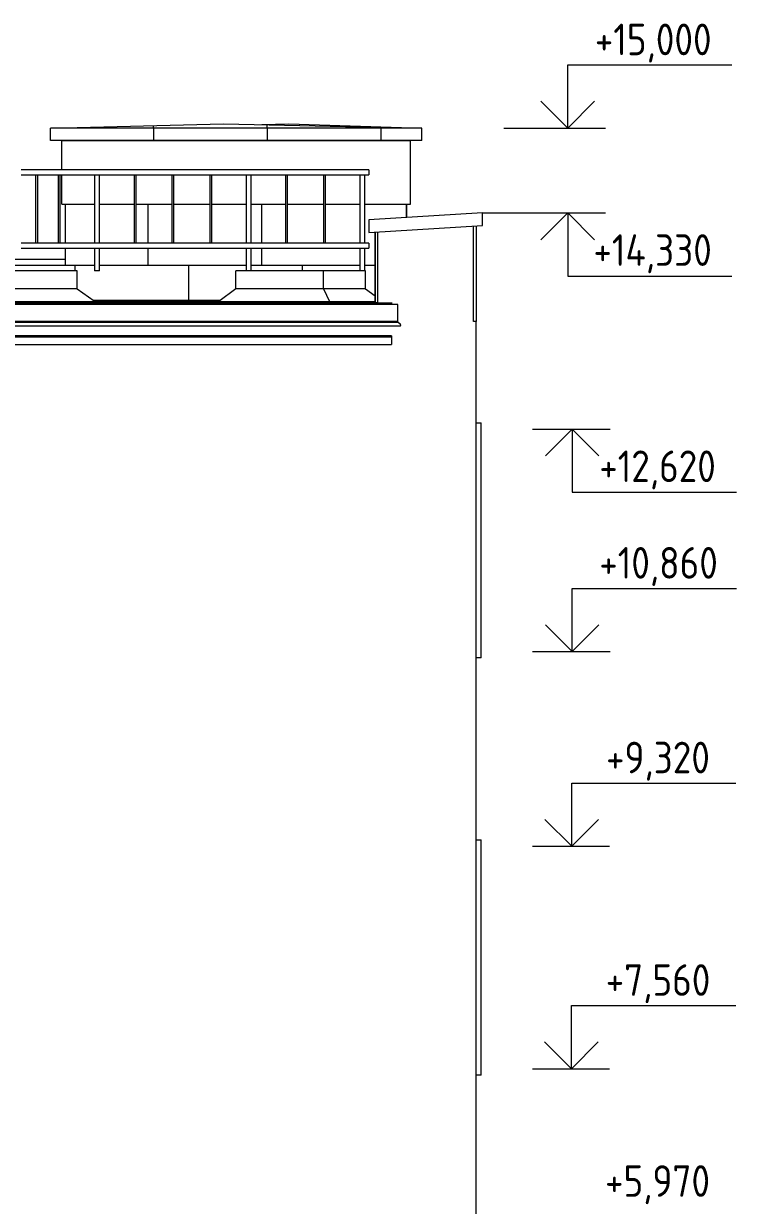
# Model space of a CAD drawing. Header units: millimetres. Extents: x -515342 to 330399, y -224905 to 507333.
# Drawn here: x 321847 to 327488, y 8547 to 17895 of the extents above; entities that cross this region are included whole.
import ezdxf

# ---------------------------------------------------------------- set-up
doc = ezdxf.new("R2010")
doc.units = ezdxf.units.MM
doc.layers.get('0').update_dxf_attribs({"lineweight": 0})
for name, color, linetype, lineweight in [('Аннотация', 7, 'Continuous', 0), ('Витраж', 7, 'Continuous', 0), ('Крыша', 7, 'Continuous', 0), ('Крыша штриховка', 7, 'Continuous', 0), ('Линии', 7, 'Continuous', 0), ('Обобщенные модели', 7, 'Continuous', 0), ('Ограждение', 7, 'Continuous', 0), ('Отметки', 7, 'Continuous', 0), ('Стены', 7, 'Continuous', 0), ('Стены внутренние', 7, 'Continuous', 0), ('Стены наружные', 7, 'Continuous', 0), ('Стены штриховка поверхности', 7, 'Continuous', 0)]:
    doc.layers.add(name, color=color, linetype=linetype, lineweight=lineweight)
doc.styles.add('GOST Common_1', font='', dxfattribs={"width": 0.9, "height": 250})
doc.styles.get('GOST Common_1').set_extended_font_data('GOST Common')
pattern_1 = [(0, (320173.4, 16101.3), (0, 1070.73), []), (90, (320173.4, 16101.3), (-900, 6e-14), [])]

# ---------------------------------------------------------------- blocks, each defined once
blk = doc.blocks.new('Прямоугольный импост - АР_Откос_Металлический_50х330 Коричневый Левый-9899773-О_АР_Эскиз_Фасад 1-12 копия 1')
at = {"layer": 'Витраж'}
for p, q in [((102105, 9370), (102145, 9370)), ((102145, 7510), (102145, 9370)), ((102145, 7510), (102105, 7510))]:
    blk.add_line(p, q, dxfattribs=at)
blk = doc.blocks.new('Прямоугольный импост - АР_Откос_Металлический_50х330 Белый Левый-9898760-О_АР_Эскиз_Фасад 1-12 копия 1')
at = {"layer": 'Витраж'}
for p, q in [((102105, 2620), (102145, 2620)), ((102145, 760), (102145, 2620)), ((102145, 760), (102105, 760))]:
    blk.add_line(p, q, dxfattribs=at)
blk = doc.blocks.new('ASVP_ОМ_Водосточный желоб - Желоб 125-9912292-О_АР_Эскиз_Фасад 1-12 копия 1')
at = {"layer": 'Обобщенные модели'}
for p, q in [((84744.1, 13287.5), (101435, 13287.5)), ((101435, 13350), (84836.6, 13350)), ((101435, 13350), (101435, 13287.5))]:
    blk.add_line(p, q, dxfattribs=at)
blk = doc.blocks.new('FP_311-О_АР_Эскиз_Фасад 1-12 копия 1')
at = {"layer": 'Обобщенные модели'}
for p, q in [((101435, 13358.6), (84744.1, 13358.6)), ((98529, 13353.1), (98529, 13359)), ((98629, 13353.1), (98629, 13359)), ((98729, 13353.1), (98729, 13359)), ((98829, 13353.1), (98829, 13359)), ((98929, 13353.1), (98929, 13359)), ((99029, 13353.1), (99029, 13359)), ((99129, 13353.1), (99129, 13359)), ((99229, 13353.1), (99229, 13359)), ((99329, 13353.1), (99329, 13359)), ((99429, 13353.1), (99429, 13359)), ((99529, 13353.1), (99529, 13359)), ((99629, 13353.1), (99629, 13359)), ((99729, 13353.1), (99729, 13359)), ((99829, 13353.1), (99829, 13359)), ((99929, 13353.1), (99929, 13359)), ((100029, 13353.1), (100029, 13359)), ((100129, 13353.1), (100129, 13359)), ((100229, 13353.1), (100229, 13359)), ((100329, 13353.1), (100329, 13359)), ((100429, 13353.1), (100429, 13359)), ((100529, 13353.1), (100529, 13359)), ((100629, 13353.1), (100629, 13359)), ((100729, 13353.1), (100729, 13359)), ((100829, 13353.1), (100829, 13359)), ((100929, 13353.1), (100929, 13359)), ((101029, 13353.1), (101029, 13359)), ((101129, 13353.1), (101129, 13359)), ((101229, 13353.1), (101229, 13359)), ((101329, 13353.1), (101329, 13359)), ((101429, 13353.1), (101429, 13359))]:
    blk.add_line(p, q, dxfattribs=at)
blk = doc.blocks.new('Влж_Решетка для желоба - Решетка 125-9886788-О_АР_Эскиз_Фасад 1-12 копия 1')
at = {"layer": 'Обобщенные модели'}
h = blk.add_hatch(dxfattribs=at)
h.set_pattern_fill('FP_14', color=256, style=0, pattern_type=2)
h.set_pattern_definition([(0, (-71.02, 0), (0, 100), []), (90, (-71.02, 0), (-100, 6e-15), [])])
h.paths.add_polyline_path([(101435, 13350), (101435, 13352), (84744.1, 13352), (84744.1, 13350), (101400.4, 13350)])
for p, q in [((84744.1, 13352), (101435, 13352)), ((84836.6, 13350), (101435, 13350)), ((101435, 13357.8), (101435, 13352)), ((101435, 13352), (101435, 13350))]:
    blk.add_line(p, q, dxfattribs=at)
blk.add_blockref('FP_311-О_АР_Эскиз_Фасад 1-12 копия 1', (0, 0), dxfattribs=at)
blk = doc.blocks.new('СД_Люблино_Фасады_rvt-1-О_АР_Эскиз_Фасад 1-12 копия 1')
at = {"layer": 'Стены внутренние'}
for p, q in [((102085, 13470), (102085, 14225.7)), ((102105, 14226.9), (102105, 13470)), ((101305, 14178.1), (101305, 13620.7)), ((102105, 13470), (102085, 13470)), ((102105, 200), (102105, 13470))]:
    blk.add_line(p, q, dxfattribs=at)
at = {"layer": 'Витраж', "lineweight": 9}
for name, p in [('Прямоугольный импост - АР_Откос_Металлический_50х330 Белый Левый-9898760-О_АР_Эскиз_Фасад 1-12 копия 1', (0, 10050)), ('Прямоугольный импост - АР_Откос_Металлический_50х330 Коричневый Левый-9899773-О_АР_Эскиз_Фасад 1-12 копия 1', (0, 0))]:
    blk.add_blockref(name, p, dxfattribs=at)
at = {"layer": 'Обобщенные модели', "lineweight": 9}
for name in ['Влж_Решетка для желоба - Решетка 125-9886788-О_АР_Эскиз_Фасад 1-12 копия 1', 'ASVP_ОМ_Водосточный желоб - Желоб 125-9912292-О_АР_Эскиз_Фасад 1-12 копия 1']:
    blk.add_blockref(name, (0, 0), dxfattribs=at)
blk = doc.blocks.new('Ограждение - Ограждение-9809147-О_АР_Эскиз_Фасад 1-12 копия 1')
at = {"layer": 'Ограждение'}
for p, q in [((101485, 13605), (84775, 13605)), ((101485, 13605), (101435, 13606.5)), ((101485, 13470), (101485, 13605)), ((84773.8, 13466.7), (101486.2, 13466.7)), ((101485, 13470), (84775, 13470)), ((101506.8, 13446.2), (101486.2, 13466.7)), ((84757.3, 13436.4), (101502.7, 13436.4))]:
    blk.add_line(p, q, dxfattribs=at)
blk.add_open_spline([(101486.2, 13466.7), (101485.9, 13467), (101485.5, 13467.7), (101485.1, 13468.8), (101485, 13469.6), (101485, 13470)], degree=3, dxfattribs=at)
blk.add_open_spline([(101502.7, 13436.4), (101502.8, 13436.4), (101503.1, 13436.4), (101503.4, 13436.4), (101503.8, 13436.5), (101504.2, 13436.6), (101504.5, 13436.7), (101504.9, 13436.8), (101505.2, 13437), (101505.6, 13437.2), (101505.9, 13437.4), (101506.3, 13437.7), (101506.7, 13438), (101507, 13438.3), (101507.3, 13438.7), (101507.7, 13439.3), (101508, 13439.9), (101508.3, 13440.9), (101508.5, 13442.1), (101508.3, 13443.6), (101507.7, 13445), (101507.1, 13445.8), (101506.8, 13446.2)], degree=3, knots=[0.25, 0.25, 0.25, 0.25, 0.2708333, 0.2916667, 0.3125, 0.3333333, 0.3541667, 0.375, 0.3958333, 0.4166667, 0.4375, 0.4583333, 0.5, 0.5208333, 0.5416667, 0.5833333, 0.625, 0.6666667, 0.75, 0.8333333, 0.9166667, 1, 1, 1, 1], dxfattribs=at)
blk = doc.blocks.new('Ограждение - Ограждение-9810876-О_АР_Эскиз_Фасад 1-12 копия 1')
at = {"layer": 'Ограждение'}
blk.add_line((101255, 14175), (101256, 14175), dxfattribs=at)
blk = doc.blocks.new('Заглушка на парапетный отлив 2 - Заглушка на парапетный отлив 2-9811343-О_АР_Эскиз_Фасад 1-12 копия 1')
at = {"layer": 'Обобщенные модели'}
for p, q in [((102155, 14330), (101255, 14275)), ((102155, 14230), (102155, 14330)), ((101255, 14275), (101255, 14175)), ((101255, 14175), (102155, 14230))]:
    blk.add_line(p, q, dxfattribs=at)
blk = doc.blocks.new('Прямоугольный импост - АР_Импост_40х40 _стойка ограждения на кровле_-10059240-О_АР_Эскиз_Фасад 1-12 копия 1')
at = {"layer": 'Витраж'}
for p, q in [((101255, 14671), (101205, 14671)), ((101205, 14631), (101255, 14631)), ((101255, 14671), (101255, 14631))]:
    blk.add_line(p, q, dxfattribs=at)
blk = doc.blocks.new('Прямоугольный импост - АР_Импост_40х40 _стойка ограждения на кровле_-10057260-О_АР_Эскиз_Фасад 1-12 копия 1')
at = {"layer": 'Витраж'}
for p, q in [((975, 14671), (675, 14671)), ((675, 14631), (975, 14631))]:
    blk.add_line(p, q, dxfattribs=at)
blk = doc.blocks.new('Прямоугольный импост - АР_Импост_16х16 _вертикальное заполнение ограждений_-10058717-О_АР_Эскиз_Фасад 1-12 копия 1')
at = {"layer": 'Витраж'}
for p, q in [((46652, 14631), (46652, 14091)), ((46668, 14631), (46668, 14091))]:
    blk.add_line(p, q, dxfattribs=at)
blk = doc.blocks.new('Прямоугольный импост - АР_Импост_16х16 _вертикальное заполнение ограждений_-V409-О_АР_Эскиз_Фасад 1-12 копия 1')
at = {"layer": 'Витраж'}
for p, q in [((86197, 14631), (86197, 14091)), ((86213, 14091), (86213, 14631))]:
    blk.add_line(p, q, dxfattribs=at)
blk = doc.blocks.new('Прямоугольный импост - АР_Импост_40х40 _поручень ограждения на кровле_-10059252-О_АР_Эскиз_Фасад 1-12 копия 1')
at = {"layer": 'Витраж'}
for p, q in [((87085, 14631), (87125, 14631)), ((87085, 14631), (87085, 14091)), ((87125, 14091), (87125, 14631)), ((87125, 14091), (87085, 14091))]:
    blk.add_line(p, q, dxfattribs=at)
blk = doc.blocks.new('Прямоугольный импост - АР_Импост_40х40 _поручень ограждения на кровле_-10059253-О_АР_Эскиз_Фасад 1-12 копия 1')
at = {"layer": 'Витраж'}
for p, q in [((101255, 14091), (101205, 14091)), ((101205, 14051), (101255, 14051)), ((101255, 14091), (101255, 14051))]:
    blk.add_line(p, q, dxfattribs=at)
blk = doc.blocks.new('Прямоугольный импост - АР_Импост_40х40 _поручень ограждения на кровле_-10058582-О_АР_Эскиз_Фасад 1-12 копия 1')
at = {"layer": 'Витраж'}
for p, q in [((101205, 14091), (100905, 14091)), ((100905, 14051), (101205, 14051))]:
    blk.add_line(p, q, dxfattribs=at)
blk = doc.blocks.new('Прямоугольный импост - АР_Импост_40х40 _поручень ограждения на кровле_-10059255-О_АР_Эскиз_Фасад 1-12 копия 1')
at = {"layer": 'Витраж'}
for p, q in [((87085, 14051), (87125, 14051)), ((87085, 14051), (87085, 13871)), ((87125, 13871), (87125, 14051)), ((87125, 13871), (87085, 13871))]:
    blk.add_line(p, q, dxfattribs=at)
blk = doc.blocks.new('Прямоугольный импост - АР_Импост_40х40 _поручень ограждения на кровле_-V410-О_АР_Эскиз_Фасад 1-12 копия 1')
at = {"layer": 'Витраж'}
for p, q in [((88285, 14051), (88325, 14051)), ((88285, 14051), (88285, 13872.2)), ((88325, 13872.2), (88325, 14051))]:
    blk.add_line(p, q, dxfattribs=at)
blk = doc.blocks.new('Высотные отметки - Стрелка вверх-5091-О_АР_Эскиз_Фасад 1-12 копия 1')
at = {"layer": 'Аннотация'}
for p, q in [((-3130.3, 3900), (-4430.3, 3900)), ((-3130.3, 3400), (-3130.3, 3900)), ((-3130.3, 3400), (-3342.4, 3612.1)), ((-3130.3, 3400), (-2918.2, 3612.1)), ((-2830.3, 3400), (-3430.3, 3400))]:
    blk.add_line(p, q, dxfattribs=at)
blk = doc.blocks.new('Высотные отметки - Стрелка вниз-5092-О_АР_Эскиз_Фасад 1-12 копия 1')
at = {"layer": 'Аннотация'}
for p, q in [((-2834.3, 0), (-3434.3, 0)), ((-3134.3, 0), (-3346.5, -212.1)), ((-3134.3, 0), (-3134.3, -500)), ((-3134.3, 0), (-2922.2, -212.1)), ((-3134.3, -500), (-4434.3, -500))]:
    blk.add_line(p, q, dxfattribs=at)

msp = doc.modelspace()

# ---------------------------------------------------------------- hatches: boundary and pattern name
at = {"layer": 'Крыша штриховка'}
h = msp.add_hatch(dxfattribs=at)
h.set_pattern_fill('FP_89', color=256, style=0, pattern_type=2)
h.set_pattern_definition(pattern_1)
h.paths.add_polyline_path([(322058.3997, 17067.9355), (324998.3997, 17067.9355), (323427.4229, 17102.9355), (322308.3997, 17074.3269)])
h = msp.add_hatch(dxfattribs=at)
h.set_pattern_fill('FP_94', color=256, style=0, pattern_type=2)
h.set_pattern_definition([(0, (320173, 15168), (0, 10000), []), (90, (320173.4, 15167.7), (-900, 6e-14), [])])
h.paths.add_polyline_path([(322968.3997, 16969.7355), (324998.3997, 16969.7355), (324998.3997, 17067.9355), (322058.3997, 17067.9355), (322058.3997, 16969.7355), (322960.7997, 16969.7355)])
h = msp.add_hatch(dxfattribs=at)
h.set_pattern_fill('FP_89', color=256, style=0, pattern_type=2)
h.set_pattern_definition(pattern_1)
h.paths.add_polyline_path([(324998.3997, 17067.9355), (323947.0587, 17102.9355), (323732.0672, 17096.1483), (324908.3997, 17069.9406)])
h = msp.add_hatch(dxfattribs=at)
h.set_pattern_fill('FP_54', color=256, style=0, pattern_type=2)
h.set_pattern_definition([(0, (324953.4, 15669.6), (0, 502.986), []), (90, (324953.4, 15669.6), (-900, 6e-14), [])])
h.paths.add_polyline_path([(315888.8986, 15707.3947), (316804.0812, 15707.3947), (316931.4777, 15797.7355), (316931.4777, 15938.9355), (317608.3997, 15939.9355), (317608.3997, 15982.8911), (316448.3997, 15983.3947), (316448.3997, 15938.7355), (316408.3997, 15938.7355), (316408.3997, 15983.3947), (315248.3997, 15982.8911), (315248.3997, 15939.9355), (315310.28, 15938.9355), (315310.28, 15797.7355), (315434.7413, 15707.3947), (315665.226, 15707.3947)])
h.paths.add_polyline_path([(312748.3997, 15707.3947), (314124.9996, 15707.3947), (314249.4609, 15797.7355), (314249.4609, 15938.9355), (315208.3997, 15939.9355), (315208.3997, 15982.8911), (314048.3997, 15982.8911), (314048.3997, 15938.7355), (314008.3997, 15938.7355), (314008.3997, 15982.8911), (312848.3997, 15983.3947), (312848.3997, 15938.7355), (312808.3997, 15938.7355), (312808.3997, 15983.3947), (312748.3997, 15983.3947), (312748.3997, 15708.0583)])
h.paths.add_polyline_path([(321033.261, 15707.3947), (321068.7285, 15707.3947), (321194.8912, 15797.7355), (321194.8912, 15938.9355), (321208.3997, 15939.9355), (321208.3997, 15983.3947), (320048.3997, 15982.8911), (320048.3997, 15939.9355), (320413.0924, 15938.9355), (320413.0924, 15797.7355), (320538.8304, 15707.3947), (320883.3997, 15707.3947)])
h.paths.add_polyline_path([(323405.2598, 15707.3947), (323525.7307, 15797.7355), (323525.7307, 15938.9355), (323608.3997, 15939.9355), (323608.3997, 15982.8911), (322448.3997, 15982.8911), (322448.3997, 15938.7355), (322408.3997, 15938.7355), (322408.3997, 15982.8911), (321248.3997, 15983.3947), (321248.3997, 15939.9355), (322270.2119, 15938.9355), (322270.2119, 15797.7355), (322396.3746, 15707.3947), (323392.3791, 15707.3947)])
h.paths.add_polyline_path([(319215.6537, 15707.3947), (319341.3917, 15797.7355), (319341.3917, 15938.9355), (320008.3997, 15939.9355), (320008.3997, 15982.8911), (318848.3997, 15982.8911), (318848.3997, 15938.7355), (318808.3997, 15938.7355), (318808.3997, 15982.8911), (317648.3997, 15982.8911), (317648.3997, 15939.9355), (318017.3139, 15938.9355), (318017.3139, 15797.7355), (318144.7104, 15707.3947), (319202.2098, 15707.3947)])
h.paths.add_polyline_path([(324628.3997, 15740.8466), (324628.3997, 15982.8911), (324548.3997, 15982.8911), (324548.3997, 15938.9355), (324552.5375, 15938.9355), (324552.5375, 15797.7355), (324611.9509, 15753.1815)])
h.paths.add_polyline_path([(323648.3997, 15939.9355), (324508.3997, 15939.9355), (324508.3997, 15982.8911), (323648.3997, 15982.8911), (323648.3997, 15965.2886)])
h = msp.add_hatch(dxfattribs=at)
h.set_pattern_fill('FP_55', color=256, style=0, pattern_type=2)
h.set_pattern_definition([(0, (324973.4, 15696), (0, 164.134), []), (90, (324973.4, 15696), (-900, 6e-14), [])])
h.paths.add_polyline_path([(308148.3997, 15682.9355), (324758.3997, 15682.9355), (324758.3997, 15688.4347), (324628.3997, 15688.4347), (324628.3997, 15700.8627), (324540.7924, 15697.7355), (324429.9525, 15697.7355), (324220.4264, 15690.5409), (323525.7307, 15695.9927), (323525.7307, 15697.7355), (323392.3791, 15697.7355), (323405.2598, 15707.3947), (322396.3746, 15707.3947), (322404.7343, 15701.4086), (322247.1353, 15697.7355), (322123.6423, 15697.7355), (321818.4083, 15690.8205), (321185.0954, 15697.7355), (321055.4293, 15697.8716), (321068.7285, 15707.3947), (320538.8304, 15707.3947), (320548.0506, 15700.7701), (320423.3094, 15697.7355), (320301.5437, 15697.7355), (319973.7532, 15689.9905), (319204.4494, 15699.3446), (319215.6537, 15707.3947), (318144.7104, 15707.3947), (318155.5956, 15699.6757), (318056.5982, 15697.7355), (317901.9072, 15697.299), (317515.5044, 15689.9167), (316922.7461, 15697.7355), (316790.8039, 15697.9793), (316804.0812, 15707.3947), (315434.7413, 15707.3947), (315448.0487, 15697.7355), (315301.7948, 15697.328), (314656.9243, 15690.7262), (314390.6324, 15697.7355), (314272.7793, 15697.7355), (314117.5033, 15701.9535), (314124.9996, 15707.3947), (312624.3721, 15707.3947), (312636.5937, 15698.7527), (312533.8722, 15697.7355), (312403.6937, 15697.2566), (311949.1644, 15689.8765), (311415.5362, 15697.7355), (311267.8783, 15698.8758), (311279.9256, 15707.3947), (309784.3721, 15707.3947), (309796.5937, 15698.7527), (309704.5951, 15697.7355), (309593.19, 15697.7355), (309109.1644, 15689.8765), (308635.6361, 15697.7355), (308427.8783, 15698.8758), (308439.9256, 15707.3947), (308148.3997, 15707.3947), (308148.3997, 15701.9355)])
at = {"layer": 'Стены штриховка поверхности'}
h = msp.add_hatch(dxfattribs=at)
h.set_pattern_fill('FP_200', color=256, style=0, pattern_type=2)
h.set_pattern_definition([(0, (324628, 15168), (0, 10000), []), (90, (324628.4, 15167.7), (-900, 6e-14), [])])
h.paths.add_polyline_path([(323608.3997, 15982.8911), (323608.3997, 16118.7355), (322448.3997, 16118.7355), (322448.3997, 15982.8911), (323581.2278, 15982.8911)])
h.paths.add_polyline_path([(323940.9511, 15982.8911), (324508.3997, 15983.3947), (324508.3997, 16118.7355), (323648.3997, 16118.7355), (323648.3997, 15982.8911), (323717.2784, 15982.8911)])
h.paths.add_polyline_path([(322192.82, 15982.8911), (322408.3997, 15983.3947), (322408.3997, 16118.7355), (322188.3997, 16118.7355), (322188.3997, 15982.8911)])
h.paths.add_polyline_path([(324611.9509, 15982.8911), (324628.3997, 15983.3947), (324628.3997, 16245.791), (324578.3997, 16242.7355), (324579.3997, 16342.7966), (324628.3997, 16345.791), (324628.3997, 16467.7355), (324548.3997, 16467.7355), (324548.3997, 16158.7355), (324578.3997, 16158.7355), (324578.3997, 16118.7355), (324548.3997, 16118.7355), (324548.3997, 15982.8911)])
h.paths.add_polyline_path([(323648.3997, 16158.7355), (323920.3997, 16158.7355), (323920.3997, 16467.7355), (323648.3997, 16467.7355), (323648.3997, 16166.7768)])
h.paths.add_polyline_path([(323608.3997, 16158.7355), (323608.3997, 16467.7355), (323336.3997, 16467.7355), (323336.3997, 16158.7355), (323493.6058, 16158.7355)])
h.paths.add_polyline_path([(322188.3997, 16158.7355), (322408.3997, 16158.7355), (322408.3997, 16467.7355), (322188.3997, 16467.7355)])
h.paths.add_polyline_path([(323940.9511, 16158.7355), (324220.3997, 16158.7355), (324220.3997, 16467.7355), (323936.3997, 16467.7355), (323936.3997, 16158.7355)])
h.paths.add_polyline_path([(323320.3997, 16158.7355), (323320.3997, 16467.7355), (323036.3997, 16467.7355), (323036.3997, 16158.7355), (323269.9422, 16158.7355)])
h.paths.add_polyline_path([(322448.3997, 16158.7355), (322720.3997, 16158.7355), (322720.3997, 16467.7355), (322448.3997, 16467.7355), (322448.3997, 16451.7519)])
h.paths.add_polyline_path([(324388.2783, 16158.7355), (324508.3997, 16158.7355), (324508.3997, 16467.7355), (324236.3997, 16467.7355), (324236.3997, 16158.7355)])
h.paths.add_polyline_path([(323020.3997, 16158.7355), (323020.3997, 16467.7355), (322736.3997, 16467.7355), (322736.3997, 16158.7355), (322822.6059, 16158.7355)])
h = msp.add_hatch(dxfattribs=at)
h.set_pattern_fill('FP_216', color=256, style=0, pattern_type=2)
h.set_pattern_definition([(0, (324873, 15168), (0, 10000), []), (90, (324873.4, 15167.7), (-900, 6e-14), [])])
h.paths.add_polyline_path([(324868.3997, 16360.4577), (324878.3997, 16361.0688), (324878.3997, 16467.7355), (324868.3997, 16467.7355), (324868.3997, 16379.9355)])
h = msp.add_hatch(dxfattribs=at)
h.set_pattern_fill('FP_170', color=256, style=0, pattern_type=2)
h.set_pattern_definition([(0, (324216, 15168), (0, 10000), []), (90, (324215.9, 15167.7), (-812, 5e-14), [])])
h.paths.add_polyline_path([(324220.4264, 15690.5409), (324220.4264, 15697.7355), (323534.7527, 15697.3318), (323534.7527, 15695.9219), (324164.6147, 15690.9789)])
h.paths.add_polyline_path([(323817.9268, 15797.7355), (324220.4264, 15797.7355), (324220.4264, 15938.9355), (323534.7527, 15938.9355), (323534.7527, 15797.7355), (323814.6051, 15797.7355)])
h = msp.add_hatch(dxfattribs=at)
h.set_pattern_fill('FP_171', color=256, style=0, pattern_type=2)
h.set_pattern_definition([(0, (324223, 15168), (0, 10000), []), (90, (324222.6, 15167.74), (-388.18, 2e-14), [])])
h.paths.add_polyline_path([(324220.4264, 15690.5409), (324224.7396, 15690.689), (324224.7396, 15697.7355), (324220.4264, 15697.7355), (324220.4264, 15690.7228)])
h.paths.add_polyline_path([(324220.4264, 15797.7355), (324224.7396, 15797.7355), (324224.7396, 15938.9355), (324220.4264, 15938.9355), (324220.4264, 15877.7355)])

# ---------------------------------------------------------------- linework, layer by layer
at = {"layer": 'Крыша'}
for p, q in [((322058.3997, 17067.9355), (323427.4229, 17102.9355)), ((322058.3997, 16969.7355), (322058.3997, 17067.9355)), ((324998.3997, 17067.9355), (322058.3997, 17067.9355)), ((323427.4229, 17102.9355), (324998.3997, 17067.9355)), ((323732.0672, 17096.1483), (323947.0587, 17102.9355)), ((323947.0587, 17102.9355), (324998.3997, 17067.9355)), ((324998.3997, 16969.7355), (324998.3997, 17067.9355)), ((324998.3997, 16969.7355), (322058.3997, 16969.7355)), ((322178.3997, 16029.9355), (321248.3997, 16029.9355)), ((322256.2467, 15939.9355), (321221.7924, 15939.9355)), ((321248.3997, 15983.3947), (322178.3997, 15983.3947)), ((324508.3997, 15939.9355), (323539.0658, 15939.9355)), ((322396.3746, 15707.3947), (323405.2598, 15707.3947)), ((324758.3997, 15682.9355), (223518.3997, 15682.9355)), ((324758.3997, 15688.4347), (324758.3997, 15674.2355))]:
    msp.add_line(p, q, dxfattribs=at)
at = {"layer": 'Линии'}
for p, q in [((325648.3997, 17067.9355), (326208.3997, 17067.9355)), ((325873.6207, 14687.7355), (326373.6207, 14687.7355)), ((325873.6207, 12927.7355), (326373.6207, 12927.7355)), ((325873.6207, 11387.7355), (326373.6207, 11387.7355)), ((325873.6207, 9627.7355), (326373.6207, 9627.7355))]:
    msp.add_line(p, q, dxfattribs=at)
at = {"layer": 'Отметки'}
for p, q in [((325648.3997, 17067.9355), (326153.2361, 17067.9355)), ((325478.3997, 16397.7355), (326153.2361, 16397.7355)), ((325873.6207, 14687.7355), (326188.3997, 14687.7355)), ((325873.6207, 12927.7355), (326188.3997, 12927.7355)), ((325873.6207, 11387.7355), (326185.3453, 11387.7355)), ((325873.6207, 9627.7355), (326182.8034, 9627.7355))]:
    msp.add_line(p, q, dxfattribs=at)
at = {"layer": 'Стены'}
for p, q in [((322270.2119, 15797.7355), (321194.8912, 15797.7355)), ((322270.2119, 15797.7355), (322404.7343, 15701.4086)), ((323525.7307, 15797.7355), (323392.3791, 15697.7355)), ((324552.5375, 15797.7355), (323525.7307, 15797.7355)), ((324220.4264, 15797.7355), (324267.5154, 15697.7355)), ((324552.5375, 15797.7355), (324628.3997, 15740.8466)), ((321066.6402, 15697.7355), (322247.1353, 15697.7355)), ((323392.3791, 15697.7355), (324540.7924, 15697.7355))]:
    msp.add_line(p, q, dxfattribs=at)
at = {"layer": 'Стены внутренние'}
for p, q in [((322148.3997, 16738.7355), (322148.3997, 16967.7355)), ((324908.3997, 16967.7355), (322148.3997, 16967.7355)), ((324908.3997, 16467.7355), (324908.3997, 16967.7355)), ((322148.3997, 16467.7355), (322148.3997, 16698.7355)), ((322148.3997, 16467.7355), (322408.3997, 16467.7355)), ((322448.3997, 16467.7355), (322720.3997, 16467.7355)), ((322736.3997, 16467.7355), (323020.3997, 16467.7355)), ((323036.3997, 16467.7355), (323320.3997, 16467.7355)), ((323336.3997, 16467.7355), (323608.3997, 16467.7355)), ((323648.3997, 16467.7355), (323920.3997, 16467.7355)), ((323936.3997, 16467.7355), (324220.3997, 16467.7355)), ((324236.3997, 16467.7355), (324508.3997, 16467.7355)), ((324548.3997, 16467.7355), (324908.3997, 16467.7355))]:
    msp.add_line(p, q, dxfattribs=at)
at = {"layer": 'Стены наружные'}
for p, q in [((322178.3997, 16158.7355), (322178.3997, 16467.7355)), ((324878.3997, 16467.7355), (324878.3997, 16361.0688)), ((324628.3997, 15688.4347), (324628.3997, 16245.791)), ((324648.3997, 16247.0133), (324648.3997, 15688.4347)), ((322178.3997, 15982.8911), (322178.3997, 16118.7355)), ((322270.2119, 15938.9355), (321194.8912, 15938.9355)), ((322178.3997, 15982.8911), (322408.3997, 15982.8911)), ((322270.2119, 15797.7355), (322270.2119, 15938.9355)), ((322448.3997, 15982.8911), (323608.3997, 15982.8911)), ((323525.7307, 15797.7355), (323525.7307, 15938.9355)), ((324508.3997, 15938.9355), (323525.7307, 15938.9355)), ((323648.3997, 15982.8911), (324508.3997, 15982.8911)), ((324220.4264, 15797.7355), (324220.4264, 15938.9355)), ((324548.3997, 15982.8911), (324628.3997, 15982.8911)), ((324552.5375, 15938.9355), (324548.3997, 15938.9355)), ((324552.5375, 15797.7355), (324552.5375, 15938.9355)), ((323525.7307, 15695.9927), (323525.7307, 15697.7355)), ((324220.4264, 15690.5409), (324220.4264, 15697.7355)), ((324628.3997, 15688.4347), (324648.3997, 15688.4347))]:
    msp.add_line(p, q, dxfattribs=at)

# ---------------------------------------------------------------- block references
msp.add_blockref('СД_Люблино_Фасады_rvt-1-О_АР_Эскиз_Фасад 1-12 копия 1', (223323.3997, 2067.7355))
at = {"layer": 'Витраж'}
for name, p in [('Прямоугольный импост - АР_Импост_40х40 _стойка ограждения на кровле_-10057260-О_АР_Эскиз_Фасад 1-12 копия 1', (321153.3997, 2067.7355)), ('Прямоугольный импост - АР_Импост_40х40 _стойка ограждения на кровле_-10057260-О_АР_Эскиз_Фасад 1-12 копия 1', (321453.3997, 2067.7355)), ('Прямоугольный импост - АР_Импост_40х40 _стойка ограждения на кровле_-10057260-О_АР_Эскиз_Фасад 1-12 копия 1', (321753.3997, 2067.7355)), ('Прямоугольный импост - АР_Импост_40х40 _стойка ограждения на кровле_-10057260-О_АР_Эскиз_Фасад 1-12 копия 1', (322053.3997, 2067.7355)), ('Прямоугольный импост - АР_Импост_40х40 _стойка ограждения на кровле_-10057260-О_АР_Эскиз_Фасад 1-12 копия 1', (322353.3997, 2067.7355)), ('Прямоугольный импост - АР_Импост_40х40 _стойка ограждения на кровле_-10057260-О_АР_Эскиз_Фасад 1-12 копия 1', (322653.3997, 2067.7355)), ('Прямоугольный импост - АР_Импост_40х40 _стойка ограждения на кровле_-10057260-О_АР_Эскиз_Фасад 1-12 копия 1', (322953.3997, 2067.7355)), ('Прямоугольный импост - АР_Импост_40х40 _стойка ограждения на кровле_-10057260-О_АР_Эскиз_Фасад 1-12 копия 1', (323253.3997, 2067.7355)), ('Прямоугольный импост - АР_Импост_40х40 _стойка ограждения на кровле_-10057260-О_АР_Эскиз_Фасад 1-12 копия 1', (323553.3997, 2067.7355)), ('Прямоугольный импост - АР_Импост_40х40 _стойка ограждения на кровле_-10059240-О_АР_Эскиз_Фасад 1-12 копия 1', (223323.3997, 2067.7355)), ('Прямоугольный импост - АР_Импост_16х16 _вертикальное заполнение ограждений_-10058717-О_АР_Эскиз_Фасад 1-12 копия 1', (275288.3997, 2067.7355)), ('Прямоугольный импост - АР_Импост_16х16 _вертикальное заполнение ограждений_-V409-О_АР_Эскиз_Фасад 1-12 копия 1', (235923.3997, 2067.7355)), ('Прямоугольный импост - АР_Импост_40х40 _поручень ограждения на кровле_-10059252-О_АР_Эскиз_Фасад 1-12 копия 1', (235323.3997, 2067.7355)), ('Прямоугольный импост - АР_Импост_16х16 _вертикальное заполнение ограждений_-V409-О_АР_Эскиз_Фасад 1-12 копия 1', (236523.3997, 2067.7355)), ('Прямоугольный импост - АР_Импост_16х16 _вертикальное заполнение ограждений_-V409-О_АР_Эскиз_Фасад 1-12 копия 1', (236823.3997, 2067.7355)), ('Прямоугольный импост - АР_Импост_16х16 _вертикальное заполнение ограждений_-V409-О_АР_Эскиз_Фасад 1-12 копия 1', (237123.3997, 2067.7355)), ('Прямоугольный импост - АР_Импост_40х40 _поручень ограждения на кровле_-10059252-О_АР_Эскиз_Фасад 1-12 копия 1', (236523.3997, 2067.7355)), ('Прямоугольный импост - АР_Импост_16х16 _вертикальное заполнение ограждений_-V409-О_АР_Эскиз_Фасад 1-12 копия 1', (237723.3997, 2067.7355)), ('Прямоугольный импост - АР_Импост_16х16 _вертикальное заполнение ограждений_-V409-О_АР_Эскиз_Фасад 1-12 копия 1', (238023.3997, 2067.7355)), ('Прямоугольный импост - АР_Импост_40х40 _поручень ограждения на кровле_-10059252-О_АР_Эскиз_Фасад 1-12 копия 1', (237423.3997, 2067.7355)), ('Прямоугольный импост - АР_Импост_40х40 _поручень ограждения на кровле_-10058582-О_АР_Эскиз_Фасад 1-12 копия 1', (220923.3997, 2067.7355)), ('Прямоугольный импост - АР_Импост_40х40 _поручень ограждения на кровле_-10058582-О_АР_Эскиз_Фасад 1-12 копия 1', (221223.3997, 2067.7355)), ('Прямоугольный импост - АР_Импост_40х40 _поручень ограждения на кровле_-10059255-О_АР_Эскиз_Фасад 1-12 копия 1', (235323.3997, 2067.7355)), ('Прямоугольный импост - АР_Импост_40х40 _поручень ограждения на кровле_-10058582-О_АР_Эскиз_Фасад 1-12 копия 1', (221523.3997, 2067.7355)), ('Прямоугольный импост - АР_Импост_40х40 _поручень ограждения на кровле_-10058582-О_АР_Эскиз_Фасад 1-12 копия 1', (221823.3997, 2067.7355)), ('Прямоугольный импост - АР_Импост_40х40 _поручень ограждения на кровле_-10058582-О_АР_Эскиз_Фасад 1-12 копия 1', (222123.3997, 2067.7355)), ('Прямоугольный импост - АР_Импост_40х40 _поручень ограждения на кровле_-10058582-О_АР_Эскиз_Фасад 1-12 копия 1', (222423.3997, 2067.7355)), ('Прямоугольный импост - АР_Импост_40х40 _поручень ограждения на кровле_-V410-О_АР_Эскиз_Фасад 1-12 копия 1', (235323.3997, 2067.7355)), ('Прямоугольный импост - АР_Импост_40х40 _поручень ограждения на кровле_-10058582-О_АР_Эскиз_Фасад 1-12 копия 1', (222723.3997, 2067.7355)), ('Прямоугольный импост - АР_Импост_40х40 _поручень ограждения на кровле_-10058582-О_АР_Эскиз_Фасад 1-12 копия 1', (223023.3997, 2067.7355)), ('Прямоугольный импост - АР_Импост_40х40 _поручень ограждения на кровле_-10058582-О_АР_Эскиз_Фасад 1-12 копия 1', (223323.3997, 2067.7355)), ('Прямоугольный импост - АР_Импост_40х40 _поручень ограждения на кровле_-10059255-О_АР_Эскиз_Фасад 1-12 копия 1', (237423.3997, 2067.7355)), ('Прямоугольный импост - АР_Импост_40х40 _поручень ограждения на кровле_-10059253-О_АР_Эскиз_Фасад 1-12 копия 1', (223323.3997, 2067.7355))]:
    msp.add_blockref(name, p, dxfattribs=at)
at = {"layer": 'Обобщенные модели'}
msp.add_blockref('Заглушка на парапетный отлив 2 - Заглушка на парапетный отлив 2-9811343-О_АР_Эскиз_Фасад 1-12 копия 1', (223323.3997, 2067.7355), dxfattribs=at)
at = {"layer": 'Ограждение'}
for name in ['Ограждение - Ограждение-9810876-О_АР_Эскиз_Фасад 1-12 копия 1', 'Ограждение - Ограждение-9809147-О_АР_Эскиз_Фасад 1-12 копия 1']:
    msp.add_blockref(name, (223323.3997, 2067.7355), dxfattribs=at)
at = {"layer": 'Отметки', "extrusion": (0, 0, -1)}
for name, p in [('Высотные отметки - Стрелка вверх-5091-О_АР_Эскиз_Фасад 1-12 копия 1', (-323022.9278, 13667.9355)), ('Высотные отметки - Стрелка вниз-5092-О_АР_Эскиз_Фасад 1-12 копия 1', (-323018.9002, 16397.7355)), ('Высотные отметки - Стрелка вниз-5092-О_АР_Эскиз_Фасад 1-12 копия 1', (-323054.0638, 14687.7355)), ('Высотные отметки - Стрелка вверх-5091-О_АР_Эскиз_Фасад 1-12 копия 1', (-323058.0914, 9527.7355)), ('Высотные отметки - Стрелка вверх-5091-О_АР_Эскиз_Фасад 1-12 копия 1', (-323055.037, 7987.7355)), ('Высотные отметки - Стрелка вверх-5091-О_АР_Эскиз_Фасад 1-12 копия 1', (-323052.4951, 6227.7355))]:
    msp.add_blockref(name, p, dxfattribs=at)

# ---------------------------------------------------------------- texts
at = {"layer": 'Отметки', "char_height": 250, "attachment_point": 1, "line_spacing_factor": 1.022761, "style": 'GOST Common_1'}
for s, insert, width in [('+15,000', (326367.9898, 17894.6426), 1164.590943), ('+14,330', (326356.6758, 16228.2921), 1191.744618), ('+12,620', (326403.1534, 14518.2921), 1164.590943), ('+10,860', (326403.1534, 13754.4426), 1164.590943), ('+9,320', (326456.6692, 12214.4426), 1028.822569), ('+7,560', (326454.1273, 10454.4426), 1028.822569), ('+5,970', (326448.7587, 8864.4426), 1028.822569)]:
    msp.add_mtext(s, dxfattribs=dict(at, insert=insert, width=width))

doc.saveas('drawing.dxf')
